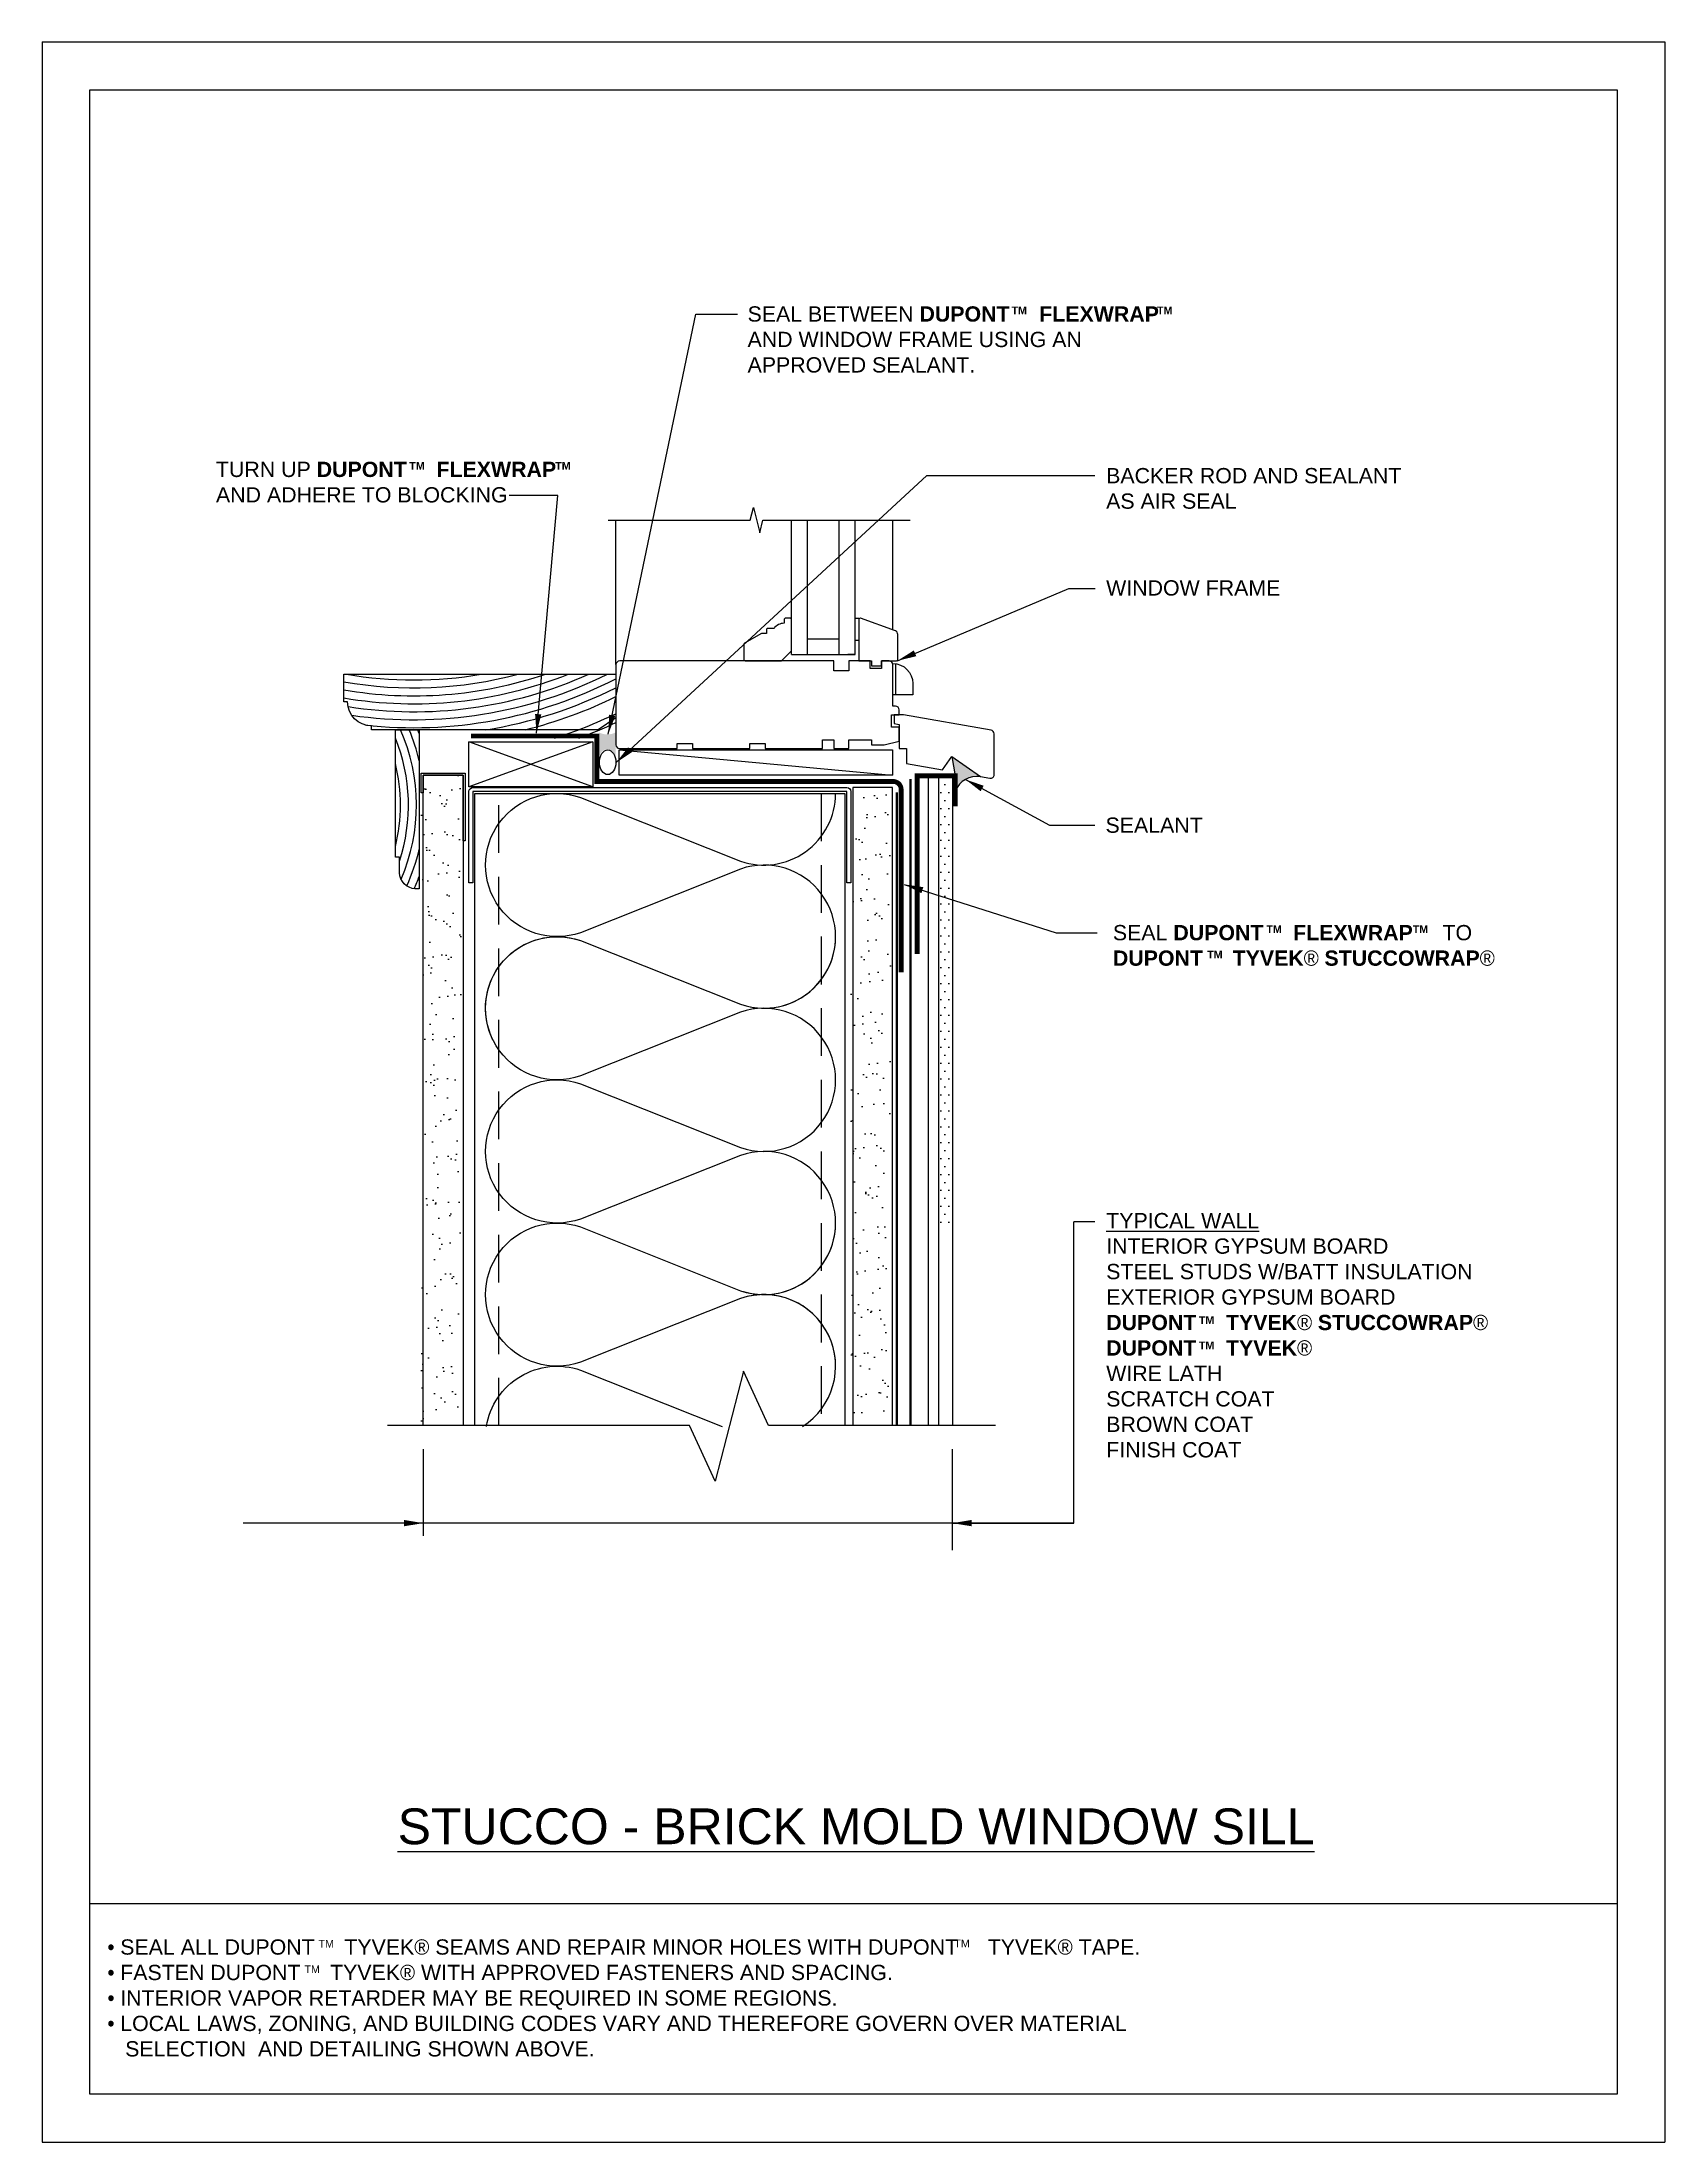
# Model space of a CAD drawing. Extents: x -129 to 26, y 0 to 100.
# Drawn here: x 0 to 25.5, y 0 to 33 of the extents above; entities that cross this region are included whole.
import ezdxf

# ---------------------------------------------------------------- set-up
doc = ezdxf.new("R2010")
doc.units = 0
doc.header["$LTSCALE"] = 1.5
doc.header["$MEASUREMENT"] = 0
doc.linetypes.add('CENTER', pattern=[2, 1.25, -0.25, 0.25, -0.25])
doc.linetypes.add('DASHED', pattern=[0.75, 0.5, -0.25])
doc.layers.get('DEFPOINTS').update_dxf_attribs({"linetype": 'CONTINUOUS'})
for name, color, linetype in [('A-ANNO-TXT0', 252, 'CONTINUOUS'), ('A-BACKER_ROD', 252, 'CONTINUOUS'), ('A-GYP_BOARD', 252, 'CONTINUOUS'), ('A-METAL_STUD', 252, 'CONTINUOUS'), ('A-SEALANT', 252, 'CONTINUOUS'), ('A-WINDOW_FRAME', 252, 'CONTINUOUS'), ('A-WOOD_FINISH', 252, 'CONTINUOUS'), ('A-WOOD_FRAMING', 252, 'CONTINUOUS'), ('CLADDING', 252, 'CONTINUOUS'), ('DUPONT_FLASHING', 251, 'CENTER'), ('FLASHING', 124, 'CONTINUOUS'), ('HATCH', 252, 'CONTINUOUS'), ('INSULATION', 40, 'CONTINUOUS'), ('STRUCTURE', 252, 'CONTINUOUS'), ('TEXT', 7, 'CONTINUOUS'), ('TYVEK', 160, 'DASHED'), ('W', 7, 'CONTINUOUS')]:
    doc.layers.add(name, color=color, linetype=linetype)
doc.styles.add('DETAILS', font='sanss___.ttf', dxfattribs={"height": 1})
doc.linetypes.add('ZIGZAG', pattern='A,0.0001,-0.2,[131,ltypeshp.shx,S=0.2,R=0,X=-0.2,Y=0],-0.4,[131,ltypeshp.shx,S=0.2,R=180,X=0.2,Y=0],-0.2', length=0.8001)
doc.dimstyles.new('TYVEKDETAILS', dxfattribs={"dimscale": 6, "dimtxt": 1.5, "dimasz": 0.1, "dimexe": 0.75, "dimexo": 0.75, "dimgap": 0.75, "dimtad": 0, "dimtih": 1, "dimtoh": 1, "dimdec": 4, "dimzin": 0, "dimtxsty": 'DETAILS', "dimcen": 0.0625, "dimazin": 3, "dimtfac": 1, "dimtdec": 4, "dimtofl": 0, "dimtmove": 0, "dimatfit": 3, "dimtolj": 1, "dimtzin": 0})

msp = doc.modelspace()

# ---------------------------------------------------------------- hatches: boundary and pattern name
at = {"layer": 'A-SEALANT', "linetype": 'CONTINUOUS'}
msp.add_hatch(color=7, dxfattribs=at).paths.add_polyline_path([(14.29409976831555, 21.7724931966758), (14.34932609024369, 21.46882757547164), (14.34932609024369, 21.22830115038965, -0.3535789044085034), (14.74714059789521, 21.45527059268728)])
at = {"layer": 'A-WOOD_FRAMING', "linetype": 'CONTINUOUS'}
h = msp.add_hatch(dxfattribs=at)
h.set_pattern_fill('AR-SAND', color=256, scale=0.25, style=0)
h.set_pattern_definition([(37.50000000000001, (49.15131777218712, 7.454720060734193), (-0.01574833952740204, 0.4817059422532897), [0, -0.38, 0, -0.425, 0, -0.40625]), (7.499999999999999, (49.15131777218712, 7.454720060734193), (0.4424441763169318, 0.7055365163074351), [0, -0.205, 0, -0.3425, 0, -0.13125]), (327.5, (48.84381777218712, 7.454720060734193), (0.7785354654378738, 0.001414763384241124), [0, -0.125, 0, -0.45, 0, -0.5875]), (317.5, (48.84381777218712, 7.454720060734193), (0.7515316511430733, 0.2194188912335623), [0, -0.0625, 0, -0.295, 0, -0.3375])])
h.paths.add_polyline_path([(6.584223924398704, 21.48045589012115), (5.959223924398697, 21.48045589012114), (5.959223924398704, 21.19920589012115), (5.959223924398704, 11.25683797005302), (6.584223924398704, 11.25683797005302)])
h.paths.add_polyline_path([(13.33422392439871, 18.4948564939023), (12.7092239243987, 18.4948564939023), (12.70922392439871, 11.25684058620422), (13.3342239243987, 11.25684007726653)])
h.paths.add_polyline_path([(13.3342239243987, 18.9247118405818), (13.33233392773766, 18.9247118405818), (13.31232149285891, 18.8950029782773), (13.3000785986785, 18.92471184058181), (13.24795270886623, 18.92471184058182), (13.22794801873783, 18.8950029782773), (13.21570512455741, 18.92471184058183), (13.16357923474516, 18.92471184058184), (13.14357454461673, 18.8950029782773), (13.13133054338375, 18.92471184058185), (13.07920587597988, 18.92471184058186), (13.05919344110111, 18.8950029782773), (13.04695165397323, 18.92471184058187), (12.99482477246428, 18.92471184058188), (12.97481233758548, 18.89500297827729), (12.96257055045758, 18.92471184058189), (12.91044366894866, 18.9247118405819), (12.89043123406986, 18.8950029782773), (12.87818944694196, 18.92471184058191), (12.82606256543305, 18.92471184058192), (12.80605013055424, 18.8950029782773), (12.79380834342633, 18.92471184058193), (12.74168146191744, 18.92471184058195), (12.7216690270386, 18.8950029782773), (12.70942723991069, 18.92471184058195), (12.7092239243987, 18.92471184058195), (12.7092239243987, 18.4948564939023), (13.3342239243987, 18.4948564939023)])
h.paths.add_polyline_path([(13.3342239243987, 19.4948564939023), (12.7092239243987, 19.4948564939023), (12.7092239243987, 19.08129060434205), (12.72168428582767, 19.09974540991792), (12.73390721041767, 19.07008232398038), (12.78603739336356, 19.07008232398037), (12.80606538934329, 19.09974540991793), (12.81828831393331, 19.07008232398036), (12.87041849687917, 19.07008232398035), (12.89044649285892, 19.09974540991792), (12.90266941744895, 19.07008232398034), (12.95479960039478, 19.07008232398033), (12.97482759637454, 19.09974540991793), (12.98705052096457, 19.07008232398032), (13.03917317793831, 19.07008232398031), (13.05919344110111, 19.09974540991793), (13.07141857638469, 19.0700823239803), (13.12354654863694, 19.07008232398029), (13.14357454461673, 19.09974540991793), (13.15579857455355, 19.07008232398028), (13.207927755575, 19.07008232398027), (13.22794801873783, 19.09974540991792), (13.24017204867465, 19.07008232398026), (13.29230122969608, 19.07008232398024), (13.31232149285892, 19.09974540991793), (13.32454552279575, 19.07008232398024), (13.33422392439871, 19.07008232398024)])
h.paths.add_polyline_path([(13.3342239243987, 21.28482112262979), (12.7092239243987, 21.28482112262979), (12.7092239243987, 19.4948564939023), (13.3342239243987, 19.4948564939023)])
h = msp.add_hatch(dxfattribs=at)
h.set_pattern_fill('DOTS', color=256, scale=2, style=0)
h.set_pattern_definition([(0, (50.05867044919094, 4.579721403034466), (0.0625, 0.125), [0, -0.125])])
h.paths.add_polyline_path([(14.3040766014023, 21.37005426649099), (14.0833525873938, 21.37005426649099), (14.0833525873938, 14.44107264466569), (14.3040766014023, 14.44107246493007)])
at = {"layer": 'HATCH'}
h = msp.add_hatch(color=7, dxfattribs=at)
h.dxf.hatch_style = 1
edge = h.paths.add_edge_path()
edge.add_arc((8.88175006525661, 22.40493380269185), 0.286381583396104, 243.1394719912861, 296.86052800861216, ccw=False)
edge.add_line((8.752357072888016, 22.14945021254493), (8.752357072888016, 21.73151219587941))
edge.add_ellipse((8.88175006525661, 21.73151219587816), major_axis=(0, -0.1555334389431664), ratio=0.8319303761802328, start_angle=90, end_angle=270, ccw=False)
edge.add_line((9.011143057624976, 21.73151219588339), (9.011143057624748, 22.1494502125447))

# ---------------------------------------------------------------- linework, layer by layer
at = {"layer": 'A-ANNO-TXT0', "linetype": 'CONTINUOUS'}
for p, q in [((9.017064160812678, 23.21531780698188, -2.979996827461446e-09), (9.017064160812678, 25.48571746422163, -2.979996827461446e-09)), ((11.77689916368538, 23.37279780698219, -2.979996827461446e-09), (11.77689916368538, 25.48570746422166, -2.979996827461446e-09)), ((12.02689916368538, 23.37279780698219, -2.979996827461446e-09), (12.02689916368538, 25.48570746422166, -2.979996827461446e-09)), ((12.52689916368538, 23.37279780698219, -2.979996827461446e-09), (12.52689916368538, 25.48570746422166, -2.979996827461446e-09)), ((12.77689916368538, 23.37279780698219, -2.979996827461446e-09), (12.77689916368538, 25.48570746422166, -2.979996827461446e-09)), ((13.36744916368528, 23.75966324732072, -2.979996827461446e-09), (13.36744916368528, 25.48571746422163, -2.979996827461446e-09)), ((12.02689916368538, 23.62279780698219, -2.979996827461446e-09), (12.52689916368538, 23.62279780698219, -2.979996827461446e-09)), ((11.77689916368538, 23.37279780698219, -2.979996827461446e-09), (12.77689916368538, 23.37279780698219, -2.979996827461446e-09)), ((12.04855416368539, 23.37279780698219, -2.979996827461446e-09), (12.16666416368551, 23.37279780698219, -2.979996827461446e-09)), ((12.77689916368538, 23.37279780698219, -2.979996827461446e-09), (12.6587891636855, 23.37279780698219, -2.979996827461446e-09)), ((13.41666166368509, 22.74059686001793, -2.979996827461446e-09), (13.41666166368509, 23.2288533762053, -2.979996827461446e-09))]:
    msp.add_line(p, q, dxfattribs=at)
at = {"layer": 'A-ANNO-TXT0', "linetype": 'CONTINUOUS', "elevation": -2.979996827461446e-09}
msp.add_lwpolyline([(8.893984025724519, 25.48571746422163), (11.12701922072561, 25.48571746422163), (11.17703922072563, 25.6856974642215), (11.27701922072559, 25.28571746422159), (11.32701922072554, 25.48571746422163), (13.63857454581726, 25.48571746422163)], dxfattribs=at)
for points in [[(11.50130916368542, 23.78618280698248), (11.40288416368528, 23.78618280698248, 0.414213562373095), (11.3831991636853, 23.76649780698272), (11.3831991636853, 23.70744280698255), (11.30445916368538, 23.70744280698255), (11.03871166368529, 23.55401341632097, 0.2679491924311219), (11.02886916368541, 23.53696570624771), (11.02886916368541, 23.29405780698226, 0.414213562373095), (11.04855416368539, 23.27437280698251), (11.61941916368531, 23.27437280698251), (11.77689916368538, 23.43185280698236), (11.77689916368538, 23.92397780698257, 0.414213562373095), (11.7572141636854, 23.94366280698233), (11.67847416368525, 23.94366280698233, 0.414213562373095), (11.65878916368527, 23.92397780698257), (11.65878916368527, 23.8649228069824, 0.2360679774997897)], [(12.83595416368695, 23.92499851346878), (12.83595416368697, 23.27437280698143), (13.03280416368699, 23.27437280698143), (13.032804163687, 23.19563280698141), (13.19028416368702, 23.19563280698141), (13.19028416368702, 23.27437280698142), (13.42647996064771, 23.27437280698143, 0.414213562373095), (13.44616496064772, 23.29405780698143), (13.4461649606477, 23.68966228409096, 0.3152987888789657), (13.40730796021181, 23.74515583181148), (12.86237183020832, 23.94349636270896, 0.5205670505517532)], [(12.26508916081266, 22.0342178069821), (12.44225416081272, 22.0342178069821), (12.44225416081272, 21.89642280698223), (12.6784741608125, 21.89642280698223), (12.6784741608125, 22.0342178069821), (13.03280416081262, 22.0342178069821), (13.03280416081262, 21.95547780698217), (13.22965416081243, 21.95547780698217), (13.46587416081266, 22.01453280698211), (13.46587416081266, 22.23106780698214), (13.34776416081277, 22.23106780698214), (13.34776416081277, 22.42791780698218), (13.46587416081266, 22.42791780698218), (13.46587416081266, 22.50672629846673, 0.3939104756149381), (13.41093862936932, 22.56563744345481), (13.36744916368516, 22.56563744345481), (13.36744916368516, 23.21531780698211, 0.4142135623730838), (13.30839416368545, 23.27437280698205), (13.1902841636851, 23.27437280698205), (13.1902841636851, 23.15626280698217), (13.01311916368505, 23.15626280698217), (13.01311916368505, 23.27437280698205), (12.6784741608125, 23.27437280698205), (12.6784741608125, 23.1168928069822), (12.44225416081272, 23.1168928069822), (12.44225416081272, 23.27437280698205), (9.076119160812508, 23.27437280698205, 0.414213562373095), (9.017064160812792, 23.21531780698211), (9.017064160812792, 21.95547780698217, 0.414213562373095), (9.076119160812508, 21.89642280698223), (9.981629160812558, 21.89642280698223), (9.981629160812558, 21.97516280698215), (10.21784916081279, 21.97516280698215), (10.21784916081279, 21.89642280698223), (11.12335916081238, 21.89642280698223), (11.12335916081238, 21.97516280698215), (11.35957916081261, 21.97516280698215), (11.35957916081261, 21.89642280698223), (12.26508916081266, 21.89642280698223)]]:
    msp.add_lwpolyline(points, format="xyb", close=True, dxfattribs=at)
msp.add_lwpolyline([(12.83595416368533, 23.5932980844521), (12.77689916368538, 23.5932980844521), (12.77689916368538, 23.94762808445222), (12.83595416368533, 23.94762808445222)], close=True, dxfattribs=at)
msp.add_lwpolyline([(13.68240916368513, 22.91776186001794), (13.68240916368513, 22.74059686001793), (13.36744916368509, 22.74059686001793), (13.36744916368509, 23.23272186001794, -0.4142135623730951), (13.68240916368513, 22.91776186001794), (13.68240916368513, 22.91776189108316)], format="xyb", dxfattribs=at)
at = {"layer": 'A-BACKER_ROD', "color": 0}
msp.add_ellipse((8.887633961054162, 21.68151451892843, -2.979996827461446e-09), major_axis=(0, -0.1936827655150779), ratio=0.668066629596533, dxfattribs=at)
at = {"layer": 'A-GYP_BOARD', "elevation": 2.979996827461446e-09}
msp.add_lwpolyline([(6.614727392809425, 20.44920589012115), (6.614727392809425, 21.48045589012115), (5.989727392809425, 21.48045589012115), (5.989727392809425, 21.19920589012115), (5.958477392809425, 21.19920589012115), (5.958477392809425, 21.51170589012115), (6.645977392809425, 21.51170589012115), (6.645977392809425, 20.44920589012115)], close=True, dxfattribs=at)
for points in [[(5.989727392809425, 11.25683797005303), (5.989727392809425, 21.48045589012092), (6.614727392809425, 21.48045589012092), (6.614727392809425, 11.25683797005302)], [(13.36472739280943, 11.25684007726653), (13.36472739280943, 21.28482112262979), (12.73972739280943, 21.28482112262979), (12.73972739280943, 11.25684058620422)]]:
    msp.add_lwpolyline(points, dxfattribs=at)
at = {"layer": 'A-METAL_STUD', "elevation": 2.979996827461446e-09}
msp.add_lwpolyline([(12.64597739280943, 19.78482112262979), (12.6459773928092, 21.22232112262979), (6.770977392809425, 21.22232112262956), (6.770977392809425, 19.78482112262979), (6.708477392809425, 19.78482112262979), (6.708477392809425, 21.22232112262979, -0.414213562373095), (6.770977392809425, 21.28482112262979), (12.64597739280943, 21.28482112262979, -0.414213562373095), (12.70847739280943, 21.22232112262979), (12.70847739280943, 19.78482112262979)], format="xyb", close=True, dxfattribs=at)
msp.add_lwpolyline([(6.802227392809425, 11.25683797005302), (6.802227392809425, 21.19107112262956), (12.61472739280943, 21.19107112262956), (12.61472739280943, 11.25684068799176)], dxfattribs=at)
at = {"layer": 'A-METAL_STUD', "linetype": 'DASHED', "elevation": 2.979996827461446e-09}
msp.add_lwpolyline([(7.177227392809425, 11.25683797005301), (7.177227392809425, 21.19107112262956), (12.23972739280943, 21.19107112262956), (12.23972739280943, 11.25684099335437)], dxfattribs=at)
at = {"layer": 'A-SEALANT', "linetype": 'CONTINUOUS'}
msp.add_line((14.29409976831555, 21.7724931966758, -2.979996827461446e-09), (14.34932609024369, 21.46882757547163), dxfattribs=at)
msp.add_arc((14.68865049327768, 21.0956735380339, -2.979996827461446e-09), 0.3643228431673728, 80.76148555201382, 158.6515656800581, dxfattribs=at)
at = {"layer": 'A-WINDOW_FRAME', "elevation": -2.979996827461446e-09}
msp.add_lwpolyline([(14.91158573782589, 22.18584404615999), (13.53778912317074, 22.42808145532976), (13.38713416081263, 22.42808145532978), (13.38713416081261, 22.29028645532978), (13.46587416081261, 22.27640246886879), (13.46587416081257, 21.89658645532979), (13.58398416081257, 21.89658645532978), (13.58398416081255, 21.66036645532979), (14.14617643873583, 21.56123678838591), (14.29409976831555, 21.7724931966758), (14.74714059789521, 21.45527059268728), (14.89107615156158, 21.42989087109267, 0.4663076581549969), (14.9603859446937, 21.4880486929468), (14.96038594469375, 22.12768622430585, 0.363970234266204)], format="xyb", close=True, dxfattribs=at)
at = {"layer": 'A-WOOD_FINISH', "elevation": -2.979996827461446e-09}
for points in [[(5.6029700597915, 23.06613272643211), (9.017064160812792, 23.06613272643211), (9.017064160812792, 22.37913414736557), (8.738901951230131, 22.19113272643211), (8.738901951230131, 22.19113272643211), (5.6029700597915, 22.19113272643211), (5.177227392809411, 22.19113272643211), (5.177227392809411, 22.25363272643211, -0.414213562373095), (4.802227392809411, 22.62863272643211), (4.739727392809411, 22.62863272643211), (4.739727392809411, 23.06613272643211)], [(5.614727392809425, 20.19113272643211), (5.552227392809425, 20.19113272643211), (5.552227392809425, 22.19113272643211), (5.927227392809425, 22.19113272643211), (5.927227392809425, 19.69113272643211), (5.864727392809653, 19.69113272643211, -0.3691612827404433), (5.614727392809425, 19.94664316494732)]]:
    msp.add_lwpolyline(points, format="xyb", close=True, dxfattribs=at)
at = {"layer": 'A-WOOD_FRAMING'}
for p, q in [((8.65229258446878, 22.00042642615558, 2.979996827461446e-09), (6.704747061137437, 21.29714811442541, 2.979996827461446e-09)), ((8.65229258446878, 21.29714811442541, 2.979996827461446e-09), (6.705579628317051, 22.00042436615091, 2.979996827461446e-09)), ((9.069011272606629, 21.87448381151043, 2.979996827461487e-09), (13.36095932465532, 21.47796184782949, 2.979996827461487e-09))]:
    msp.add_line(p, q, dxfattribs=at)
at = {"layer": 'A-WOOD_FRAMING', "linetype": 'CONTINUOUS'}
msp.add_line((14.30407660140231, 10.88887766527068, -2.234997620596085e-09), (14.30407660140231, 10.88887766527068, -2.234997620596085e-09), dxfattribs=at)
at = {"layer": 'A-WOOD_FRAMING'}
for points, elevation in [([(8.65229258446878, 22.00042642615558), (8.65229258446878, 21.29714811442541), (6.704747061137437, 21.29714811442541), (6.704747061137437, 22.00042642615558), (8.65229258446878, 22.00042642615558)], 2.979996827461446e-09), ([(13.36095932465532, 21.87448381151043), (13.36095932465532, 21.47796184782949), (9.069011272606629, 21.47796184782949), (9.069011272606629, 21.87448381151043), (13.36095932465532, 21.87448381151043)], 2.979996827461487e-09)]:
    msp.add_lwpolyline(points, dxfattribs=dict(at, elevation=elevation))
at = {"layer": 'CLADDING', "linetype": 'ZIGZAG', "ltscale": 0.2}
msp.add_line((13.92387043514018, 21.46882757547163, 3.001034901124124e-09), (13.92386896693141, 11.25683962195738, -1.359750371779753e-09), dxfattribs=at)
at = {"layer": 'CLADDING'}
for p, q in [((14.0833525873938, 21.46882757547163, 3.04785217829469e-09), (14.0833525873938, 11.25683949208982, -1.380962921356494e-09)), ((14.3040766014023, 21.46882757547163, 3.04785217632385e-09), (14.3040766014023, 11.25683931235419, -1.380962872642892e-09))]:
    msp.add_line(p, q, dxfattribs=at)
at = {"layer": 'DEFPOINTS'}
for p, q in [((-5.329070518200751e-15, 33), (0, -3.552713678800501e-15)), ((-5.329070518200751e-15, 33), (25.5, 33)), ((25.5, 33), (25.5, -3.552713678800501e-15)), ((0, -3.552713678800501e-15), (25.5, -3.552713678800501e-15))]:
    msp.add_line(p, q, dxfattribs=at)
at = {"layer": 'DUPONT_FLASHING', "linetype": 'CONTINUOUS', "const_width": 0.075, "elevation": 2.979996827461446e-09}
msp.add_lwpolyline([(6.742152200670543, 22.09562253035044), (8.717651039739208, 22.09562253035044), (8.717651039739208, 21.38001722682464), (13.31656348870244, 21.38001722682464)], dxfattribs=at)
msp.add_lwpolyline([(13.31656348870244, 21.38001722682464), (13.37367198625553, 21.38001722682464, -0.414213562373095), (13.49867198625553, 21.25501722682464), (13.49867198625564, 18.38001722682464)], format="xyb", dxfattribs=at)
at = {"layer": 'FLASHING', "const_width": 0.075}
msp.add_lwpolyline([(14.34932609024369, 20.98777472530767), (14.34932609024369, 20.98777472530767), (14.34932609024369, 20.98777472530767), (14.34932609024369, 21.46882757547163), (13.75082781034688, 21.46882757547163), (13.75082781034688, 18.66738504019073), (13.75082781034688, 18.66738504019073)], dxfattribs=at)
at = {"layer": 'HATCH'}
for centre, radius, start, end in [((5.842267718568022, 29.16326652498617, -5.959993654922892e-09), 6.313203388961483, 259.9422680672088, 285.0333599279036), ((5.842267718568022, 29.16326652498617, -5.959993654922892e-09), 6.438203388961483, 260.1395134621318, 288.733241983871), ((5.842267718568022, 29.16326652498617, -5.959993654922892e-09), 6.563203388961483, 260.3291342179233, 291.7224717331371), ((5.842267718568022, 29.16326652498617, -5.959993654922892e-09), 6.188203388961483, 260.158164807241, 279.8418351927581), ((5.842267718568022, 29.16326652498617, -5.959993654922892e-09), 6.688203388961483, 261.1167950553767, 294.2691026655028), ((5.842267718568022, 29.16326652498617, -5.959993654922892e-09), 6.813203388961483, 261.7558177111373, 296.5044480675081), ((5.842267718568022, 29.16326652498617, -5.959993654922892e-09), 6.938203388961483, 263.6615193837704, 297.2311830891289), ((5.842267718568022, 29.16326652498617, -5.959993654922892e-09), 7.063203388961483, 279.2106696252168, 296.7105784790155), ((5.842267718568022, 29.16326652498617, -5.959993654922892e-09), 7.188203388961483, 284.0837461854606, 296.2103282082475), ((5.842267718568022, 29.03262579978648, -5.959993654922892e-09), 7.313203388961483, 287.5674122094471, 295.729212067414), ((2.977078754115962, 21.00945780121731, -5.959993654922892e-09), 2.906324963850921, 336.4223473797595, 23.99063610686756), ((2.977078754115962, 21.00945780121731, -5.959993654922892e-09), 3.031324963850921, 13.2895427720782, 22.94337830672795), ((2.977078754115962, 21.00945780121731, -5.959993654922892e-09), 3.156324963850921, 20.82375634333081, 21.98619371525646), ((5.842267718568022, 29.03262579978648, -5.959993654922892e-09), 7.438203388961483, 290.3902804733749, 295.2661093752643), ((2.977078754115962, 21.00945780121731, -5.959993654922892e-09), 2.781324963850921, 341.5034011086968, 22.19990906645826), ((2.977078754115962, 21.00945780121731, -5.959993654922892e-09), 2.656324963850921, 345.798835402407, 14.20116459759294), ((2.977078754115962, 21.00945780121731, -5.959993654922892e-09), 3.031324963850921, 335.2570194539726, 346.7104572279217), ((2.977078754115962, 21.00945780121731, -5.959993654922892e-09), 3.156324963850921, 335.358436783394, 339.1762436566692)]:
    msp.add_arc(centre, radius, start, end, dxfattribs=at)
at = {"layer": 'INSULATION', "elevation": 2.979996827461446e-09}
for points in [[(7.08581959924349, 17.31607112262981, -0.6712205292091129), (8.461601202154851, 18.87918045524833), (10.97560243341458, 17.87796179000867, 1.404370499398822), (10.97560243341549, 20.00418045524958), (8.461601202151895, 19.00296179000867, -1.404370499403762), (8.461601202154851, 21.12918045524833), (10.97560243341458, 20.12796179000867, 0.5155500965725927), (12.46860181778255, 21.19107112262958)], [(12.46860181778324, 12.1910711226289, 0.5155500965721037), (10.97560243341595, 13.25418045524935), (8.461601202152812, 12.25296179000844, -1.404370499403762), (8.46160120215554, 14.3791804552481), (10.97560243341549, 13.37796179000844, 1.404370499398822), (10.97560243341549, 15.50418045524958), (8.461601202151902, 14.50296179000867, -1.404370499403763), (8.461601202154858, 16.62918045524833), (10.97560243341458, 15.62796179000867, 1.404370499398822), (10.97560243341549, 17.75418045524958), (8.461601202151902, 16.75296179000867, -1.404370499403762), (8.461601202154858, 18.87918045524833), (10.97560243341458, 17.87796179000867, 0.5155500965725927), (12.46860181778256, 18.94107112262958)], [(11.95054831230623, 11.24384308631097, 0.8881797728575942), (10.97560243341616, 13.25418045524936), (8.46160120215257, 12.25296179000845, -1.404370499403762), (8.461601202155526, 14.37918045524811), (10.97560243341525, 13.37796179000845, 0.5155500965725927), (12.46860181778323, 14.44107112262936)], [(6.98273633135769, 11.24384308631097, -0.4663157914162215), (8.461601202155526, 12.12918045524811), (10.68463130822675, 11.24384308631097)]]:
    msp.add_lwpolyline(points, format="xyb", dxfattribs=at)
at = {"layer": 'STRUCTURE', "elevation": 2.979996827461446e-09}
msp.add_lwpolyline([(14.9829630166257, 11.25683609817395), (11.4151310573815, 11.25684166482341), (11.01984267203141, 12.11349955675046), (10.57600777252617, 10.38303923545434), (10.17297150346763, 11.25683797005299), (5.42604666057056, 11.25683797005303)], dxfattribs=at)
at = {"layer": 'TEXT'}
for p, q in [((16.54314808980426, 14.46123600915216, -1.489998413730723e-09), (16.21026489498308, 14.46123518862188, 1.489998413730974e-09)), ((16.21026489498308, 9.725178201739562, -8.195021075487254e-09), (16.21026489498308, 14.46123518862188, -4.46999524119217e-09)), ((5.989727392809397, 10.88887766527068, 2.979996827461698e-09), (5.989727392809418, 9.526582831723552, 2.979996827461698e-09)), ((14.30407660140233, 9.299590909693928, -2.234997620596085e-09), (14.30407660140231, 10.88887766527068, -2.234997620596085e-09)), ((16.21026489498306, 9.725178201739562), (5.989727392809425, 9.725177381209278, 2.979996827461698e-09))]:
    msp.add_line(p, q, dxfattribs=at)
at = {"layer": 'TYVEK', "color": 23, "const_width": 0.04}
msp.add_lwpolyline([(13.43070134655299, 11.25684001458367), (13.43070437554175, 21.20887633614873)], dxfattribs=at)
at = {"layer": 'TYVEK', "const_width": 0.04}
msp.add_lwpolyline([(13.64637472823504, 11.25683984792103), (13.64637641042503, 21.41956109217484)], dxfattribs=at)
at = {"layer": 'W', "color": 7}
msp.add_line((0.7499999999999973, 3.749999999999996), (24.75, 3.749999999999996), dxfattribs=at)
at = {"layer": 'W'}
msp.add_lwpolyline([(0.749999999999992, 32.25), (24.75, 32.25), (24.75, 0.7499999999999964), (0.749999999999992, 0.7499999999999964)], close=True, dxfattribs=at)

# ---------------------------------------------------------------- texts
at = {"layer": 'TEXT', "attachment_point": 1, "style": 'DETAILS'}
for s, insert, char_height, width in [('SEAL BETWEEN{\\fSansSerif|b1|i0|c2|p2; DUPONT     FLEXWRAP\\P}AND WINDOW FRAME USING AN APPROVED SEALANT.', (11.08553663181782, 28.84619219992388, 1.489998413730723e-09), 0.239999999976, 6.647739307909115), ('TURN UP {\\fSansSerif|b1|i0|c2|p2;DUPONT     FLEXWRAP\\fArial|b0|i0|c0|p32;\\H0.8125x; }AND ADHERE TO BLOCKING', (2.733010064795377, 26.40441322126781, -2.979996827461447e-09), 0.239999999976, 5.894507608624446), ('BACKER ROD AND SEALANT \\PAS AIR SEAL', (16.71968674096425, 26.30541027525743, 5.215024248025807e-09), 0.239999976, 8.659857075784474), ('WINDOW FRAME', (16.71929258650145, 24.54146769460397), 0.24, 8.65985794177027), ('SEALANT', (16.70949945768398, 20.81330131676949, 8.19502107548739e-09), 0.239999976, 8.659857075784474), ('SEAL{\\fSansSerif|b1|i0|c2|p2; DUPONT     FLEXWRAP     }TO{\\fSansSerif|b1|i0|c2|p2; DUPONT     TYVEK\\fSymbol|b0|i0|c2|p18;â \\fSansSerif|b1|i0|c2|p2;STUCCOWRAP\\fSymbol|b0|i0|c2|p18;â}', (16.82531725694529, 19.12417563747193, 7.449992068653451e-09), 0.239999999976, 6.910846184889602), ('{\\fArial|b0|i0|c0|p34;\\LTYPICAL WALL\\P}INTERIOR GYPSUM BOARD\\PSTEEL STUDS W/BATT INSULATION\\PEXTERIOR GYPSUM BOARD\\P{\\fSansSerif|b1|i0|c2|p2;DUPONT     TYVEK\\fSymbol|b0|i0|c2|p18;â \\fSansSerif|b1|i0|c2|p2;STUCCOWRAP\\fSymbol|b0|i0|c2|p18;â}\\P{\\fSansSerif|b1|i0|c2|p2;DUPONT     TYVEK\\fSymbol|b0|i0|c2|p18;â }\\PWIRE LATH\\PSCRATCH COAT\\PBROWN COAT\\PFINISH COAT', (16.72077424480785, 14.59861420846254, 5.960023454891169e-09), 0.2399999999976, 8.65985794168367), ('{\\LSTUCCO - BRICK MOLD WINDOW SILL}', (5.5874643563223, 5.242046071860966), 0.5625, 16.10729924090008), ('{\\fSymbol|b0|i0|c2|p18;· }SEAL ALL DUPONT     TYVEK{\\fSymbol|b0|i0|c2|p18;â} SEAMS AND REPAIR MINOR HOLES WITH DUPONT     TYVEK{\\fSymbol|b0|i0|c2|p18;â} TAPE.\\P{\\fSymbol|b0|i0|c2|p18;· }FASTEN DUPONT     TYVEK{\\fSymbol|b0|i0|c2|p18;â} WITH APPROVED FASTENERS AND SPACING.\\P{\\fSymbol|b0|i0|c2|p18;· }INTERIOR VAPOR RETARDER MAY BE REQUIRED IN SOME REGIONS.\\P{\\fSymbol|b0|i0|c2|p18;· }LOCAL LAWS, ZONING, AND BUILDING CODES VARY AND THEREFORE GOVERN OVER MATERIAL \\P   SELECTION  AND DETAILING SHOWN ABOVE.', (1.027317918761946, 3.184143837017426), 0.24, 17.72071640690085), ('TM', (4.344773299482404, 3.176043111052294), 0.12, 8.310000000000002), ('TM', (14.33469141423441, 3.180446590015378), 0.12, 8.310000000000002), ('TM', (4.12415096805374, 2.7744800883866), 0.12, 8.310000000000002)]:
    msp.add_mtext(s, dxfattribs=dict(at, insert=insert, char_height=char_height, width=width))
at = {"layer": 'TEXT', "attachment_point": 4, "style": 'DETAILS'}
for insert, char_height in [((15.2321105185085, 28.78207926515956, 1.489998413730723e-09), 0.119999999988), ((17.51916737423829, 28.78207926515956, 1.489998413730723e-09), 0.119999999988), ((5.771355375043346, 26.34030028650349, -2.979996827461447e-09), 0.119999999988), ((8.064226071608891, 26.34030028650349, -2.979996827461447e-09), 0.119999999988), ((19.23761197097783, 19.0600627027076, -2.235027420557038e-09), 0.119999999988), ((21.53723155147863, 19.0600627027076, -2.235027420557038e-09), 0.119999999988), ((18.30662326681857, 18.65981255273402, -2.235027420557038e-09), 0.119999999988), ((18.17600674972835, 12.91499511010599, 5.960023454891169e-09), 0.1199999999988), ((18.17600674972835, 12.51788622822506, 5.960023454891169e-09), 0.1199999999988)]:
    msp.add_mtext('{\\fSansSerif|b1|i0|c2|p2;TM}', dxfattribs=dict(at, insert=insert, char_height=char_height))

# ---------------------------------------------------------------- leaders
at = {"layer": 'TEXT'}
for points in [[(8.897834276508531, 22.12518329980887, -1.489998413730725e-09), (10.27128657276019, 28.7256452704064, -1.489998413730725e-09), (10.92972278848431, 28.7245280248252, -1.489998413730725e-09)], [(9.022290836585269, 21.67708268494659), (13.90259176103427, 26.18595160468037), (16.53961013086605, 26.1863380486672)], [(7.769208655474142, 22.13871857521393, -2.979996827461447e-09), (8.103771996592455, 25.87313655756186, -2.979996827461447e-09), (7.339523997761373, 25.87313655756186, -2.979996827461447e-09)], [(13.44097657834378, 23.27702430142921), (16.13380428715632, 24.41215839657119), (16.54789824256587, 24.41215839657119)], [(14.50810754069854, 21.41211528042508), (15.83011964711195, 20.69429367964048), (16.54348411865371, 20.69429367964048)], [(13.54657042524114, 19.76293613058414), (15.93287720413802, 19.00111688409467), (16.57985115781101, 19.00111688409467)], [(5.989727392809425, 9.725177381209278, -2.979996827461446e-09), (3.158039889791671, 9.725177381209278, -2.979996827461446e-09)], [(14.30407660140231, 9.725177381209273), (16.21026489498306, 9.725178201739562)]]:
    msp.add_leader(points, dimstyle='TYVEKDETAILS', override={"dimscale": 3, "dimfxl": 3}, dxfattribs=at)

doc.saveas('drawing.dxf')
